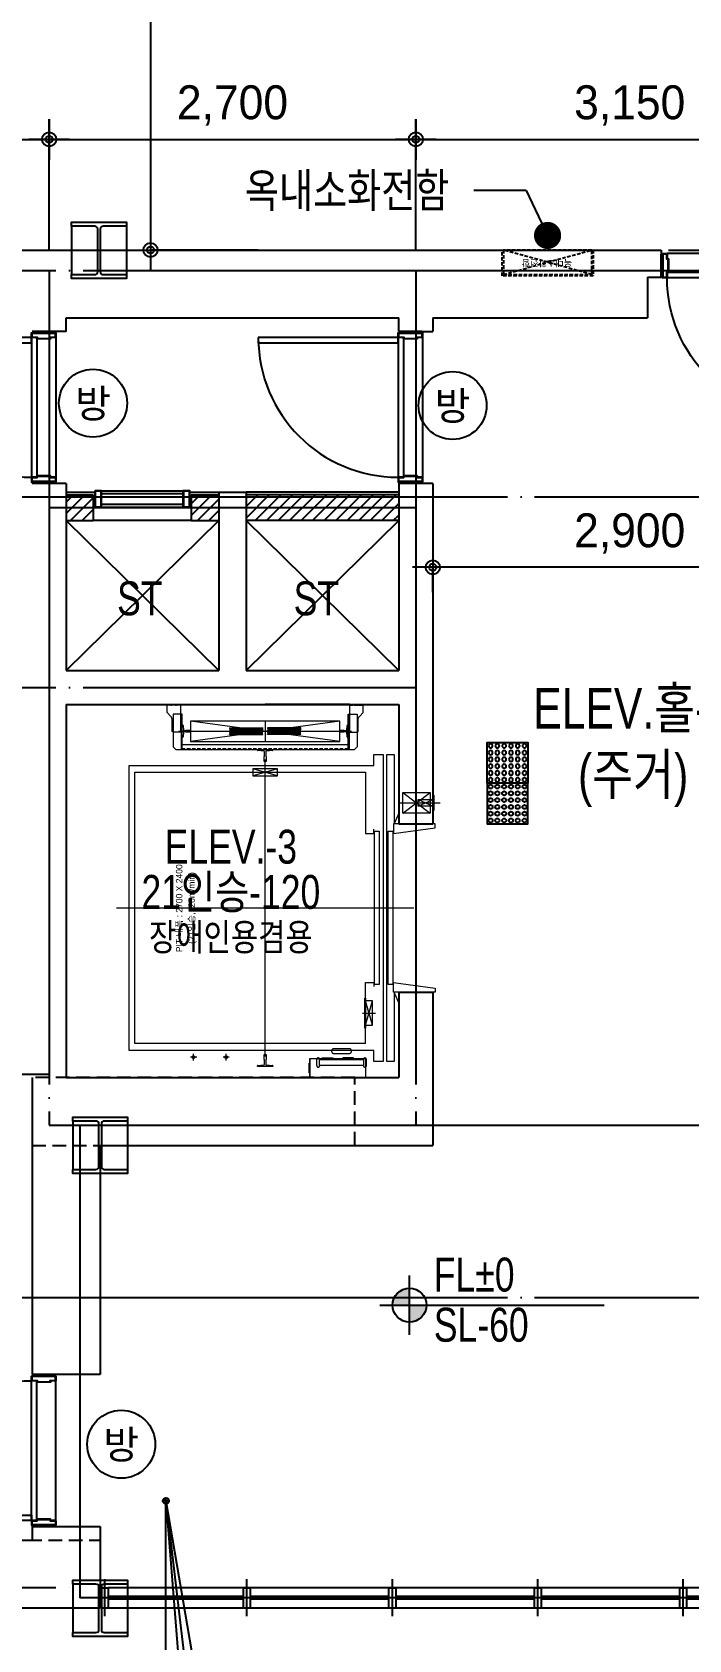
# Model space of a CAD drawing. Header units: millimetres. Extents: x 0 to 1390178, y 0 to 110113.
# Drawn here: x 119337 to 124172, y 29393 to 41243 of the extents above; entities that cross this region are included whole.
import ezdxf
from ezdxf.enums import TextEntityAlignment as Align
from ezdxf.xclip import XClip

# ---------------------------------------------------------------- set-up
doc = ezdxf.new("R2018")
doc.units = ezdxf.units.MM
doc.header["$LTSCALE"] = 100
doc.header["$XCLIPFRAME"] = 0
for name, pattern in [('X - 평면도$0$CEN', [62, 60, -1, 0, -1]), ('X - 평면도$0$CENTER', [65, 60, -2, 1, -2]), ('X - 평면도$0$CENTER2', [1.125, 0.75, -0.125, 0.125, -0.125]), ('X - 평면도$0$HID', [1.5, 1, -0.5]), ('X - 평면도$0$HIDDEN', [0.375, 0.25, -0.125]), ('X - 평면도$0$PHANTOM2', [50, 40, -2, 2, -2, 2, -2])]:
    doc.linetypes.add(name, pattern=pattern)
doc.layers.get('DEFPOINTS').update_dxf_attribs({"color": 145})
for name, color, linetype in [('AA-XXXX-DIMS', 7, 'Continuous'), ('AA-XXXX-TEXT', 3, 'Continuous'), ('DIM', 7, 'Continuous'), ('SYM', 7, 'Continuous'), ('TEXT1', 7, 'Continuous'), ('X - SHEET$0$AA-BORD-TEXT', 3, 'Continuous'), ('X - 평면도$0$A-FIN', 8, 'Continuous'), ('X - 평면도$0$A-HAT', 253, 'Continuous'), ('X - 평면도$0$A-OPEN', 9, 'X - 평면도$0$CEN'), ('X - 평면도$0$A-WIN', 4, 'Continuous'), ('X - 평면도$0$AA-DWXM-WIND', 4, 'Continuous'), ('X - 평면도$0$AA-WAXM-BLOK', 3, 'Continuous'), ('X - 평면도$0$AA-WAXM-CONC', 2, 'Continuous'), ('X - 평면도$0$AA-XXXX-CNTL', 1, 'X - 평면도$0$CEN'), ('X - 평면도$0$AA-XXXX-PATT', 8, 'Continuous'), ('X - 평면도$0$AS-WAXM-CONC', 2, 'Continuous'), ('X - 평면도$0$DIM', 7, 'Continuous'), ('X - 평면도$0$H7', 7, 'X - 평면도$0$HID'), ('X - 평면도$0$SO-HBBOX', 7, 'X - 평면도$0$HIDDEN'), ('X - 평면도$0$X-55$0$AA-DWXM-WIND', 4, 'Continuous'), ('X - 평면도$0$점형블럭', 8, 'Continuous')]:
    doc.layers.add(name, color=color, linetype=linetype)
for name, color, linetype, lineweight in [('X - 평면도$0$A-door', 4, 'Continuous', 25), ('X - 평면도$0$LAD-CEN', 1, 'X - 평면도$0$CENTER2', 9), ('X - 평면도$0$LAD-FINISH', 30, 'X - 평면도$0$PHANTOM2', 15), ('X - 평면도$0$LAD-OUTLINE', 7, 'Continuous', 20), ('X - 평면도$0$LAD-REFERENCE', 7, 'Continuous', 5), ('X - 평면도$0$LAD-THINLINE', 7, 'Continuous', 9)]:
    doc.layers.add(name, color=color, linetype=linetype, lineweight=lineweight)
for name, color, linetype, plot in [('X - 평면도$0$A-GUIDE TEXT', 67, 'Continuous', False), ('X - 평면도$0$AA-XXXX-H', 195, 'Continuous', False), ('X - 평면도$0$DEFPOINT', 163, 'Continuous', False)]:
    doc.layers.add(name, color=color, linetype=linetype, plot=plot)
doc.styles.add('HAUD01', font='Dotum.ttf')
doc.styles.get("Standard").update_dxf_attribs({"font": 'Dotum.ttf'})
doc.styles.add('X - SHEET$0$HAUD01', font='Dotum.ttf')
doc.styles.add('X - 평면도$0$HAUD01', font='Dotum.ttf')
doc.styles.add('X - 평면도$0$맑은 고딕', font='malgun.ttf')
doc.dimstyles.new('HAUD-100', dxfattribs={"dimscale": 100, "dimtxt": 3, "dimasz": 1, "dimexe": 0, "dimexo": 3, "dimgap": 1, "dimtad": 1, "dimdec": 0, "dimdsep": 46, "dimlunit": 6, "dimtxsty": 'HAUD01', "dimblk": 'DIMDOT', "dimcen": 2.5, "dimdle": 1.5, "dimclrd": 7, "dimclre": 7, "dimclrt": 3, "dimadec": 0, "dimazin": 0, "dimtfac": 1, "dimtdec": 0, "dimtix": 1, "dimtmove": 2, "dimatfit": 3, "dimfxl": 1, "dimtvp": 1, "dimtolj": 1, "dimtzin": 0, "dimarcsym": 0})
doc.dimstyles.new('HAUD-80', dxfattribs={"dimscale": 100, "dimtxt": 2.5, "dimasz": 0.5, "dimexe": 0, "dimexo": 1.5, "dimgap": 1, "dimtad": 1, "dimdec": 0, "dimdsep": 46, "dimlunit": 6, "dimtxsty": 'HAUD01', "dimblk": 'Z_DOT', "dimcen": 2.5, "dimdle": 1.5, "dimclrd": 7, "dimclre": 7, "dimclrt": 4, "dimadec": 0, "dimazin": 0, "dimtfac": 1, "dimtdec": 0, "dimtix": 1, "dimtmove": 2, "dimatfit": 3, "dimfxl": 1, "dimtvp": 1, "dimtolj": 1, "dimtzin": 0, "dimarcsym": 0})
doc.dimstyles.new('X - 평면도$0$D-50', dxfattribs={"dimscale": 50, "dimtxt": 2, "dimasz": 0.5, "dimexe": 0, "dimexo": 1, "dimgap": 0.5, "dimtad": 1, "dimdec": 0, "dimzin": 0, "dimdsep": 46, "dimlunit": 6, "dimtxsty": 'X - 평면도$0$맑은 고딕', "dimblk": 'X - 평면도$0$Z_DOT', "dimcen": 0, "dimdle": 1.5, "dimclrd": 145, "dimclre": 145, "dimclrt": 145, "dimadec": 0, "dimazin": 0, "dimtfac": 1, "dimtdec": 0, "dimtix": 1, "dimtmove": 2, "dimatfit": 3, "dimldrblk": 'X - 평면도$0$_NONE', "dimfxl": 1, "dimtolj": 1, "dimtzin": 0, "dimlwd": -1, "dimarcsym": 0})

# ---------------------------------------------------------------- blocks, each defined once
blk = doc.blocks.new('X - SHEET$0$HAUDsheetV')
at = {"layer": 'X - SHEET$0$AA-BORD-TEXT', "color": 3, "style": 'X - SHEET$0$HAUD01'}
for tag, p in [('PJCode', (786, 567.94)), ('작성자', (786.11, 194.82)), ('검토자', (786.11, 181.82)), ('최종검토자', (786.11, 168.82)), ('승인자', (786.11, 155.82)), ('일자', (786.83, 144.02)), ('개정번호', (812, 65.92))]:
    blk.add_attdef(tag, text='', height=3, dxfattribs=at).set_placement(p, align=Align.MIDDLE_CENTER)
at = {"layer": 'X - SHEET$0$AA-BORD-TEXT', "color": 3, "lineweight": 30, "flags": 104}
blk.add_attdef('PJTitle', text='', height=4, dxfattribs=at).set_placement((787.25, 536.62), align=Align.MIDDLE_CENTER)
blk = doc.blocks.new('X - SHEET')
ref = blk.add_blockref('X - SHEET$0$HAUDsheetV', (-100, 0), dxfattribs=dict(xscale=100, yscale=100, zscale=100))
lines = blk.add_mtext('중랑구 상봉동 116-49번지 일원 2030 청년주택 \\P신축공사', dxfattribs={"layer": 'X - SHEET$0$AA-BORD-TEXT', "color": 3, "insert": (78625, 53662), "char_height": 5056.52, "attachment_point": 1})
ref.add_attrib('PJTitle', '', (78625, 53662), dxfattribs={"flags": 104}).embed_mtext(lines)
blk = doc.blocks.new('Z_DOT')
at = {"layer": 'DIM', "color": 0}
for p, q in [((0, -3), (0, 3)), ((-3, 0), (3, 0))]:
    blk.add_line(p, q, dxfattribs=at)
for radius in [1.05, 0.525]:
    blk.add_circle((0, 0), radius, dxfattribs=at)
blk = doc.blocks.new('*D34')
at = {"layer": 'DEFPOINTS', "color": 0, "transparency": 16777216}
for p in [(121151, 45837), (120208, 39637), (121151, 39637)]:
    blk.add_point(p, dxfattribs=at)
at = {"layer": 'DIM', "color": 7, "lineweight": -2, "transparency": 16777216}
for p, q in [((121001, 45837), (120208, 45837)), ((120208, 45787), (120208, 39687)), ((121001, 39637), (120208, 39637))]:
    blk.add_line(p, q, dxfattribs=at)
at = {"layer": 'DIM', "color": 7, "lineweight": -2, "transparency": 16777216, "xscale": 50, "yscale": 50, "zscale": 50}
for p, rotation in [((120208, 45837), 90), ((120208, 39637), 270)]:
    blk.add_blockref('Z_DOT', p, dxfattribs=dict(at, rotation=rotation))
at = {"layer": 'DIM', "color": 4, "transparency": 16777216, "insert": (119958, 42737), "char_height": 250, "attachment_point": 5, "rotation": 90, "style": 'HAUD01'}
blk.add_mtext('\\A1;6,200', dxfattribs=at)
blk = doc.blocks.new('$0$C1E7A367F')
at = {"layer": 'SYM'}
h = blk.add_hatch(color=256, dxfattribs=at)
h.paths.add_polyline_path([(-800, 0), (0, 0), (0, 800, 0.414214)])
h.paths.add_polyline_path([(0, 0), (0, -800, 0.414214), (800, 0)])
for p, q in [((0, -1400), (0, 1400)), ((-1400, 0), (9181, 0))]:
    blk.add_line(p, q, dxfattribs=at)
blk.add_circle((0, 0), 800, dxfattribs=at)
blk = doc.blocks.new('*D28')
at = {"layer": 'DEFPOINTS', "color": 0, "transparency": 16777216}
for p in [(122287, 37299), (122287, 36964), (125187, 36964)]:
    blk.add_point(p, dxfattribs=at)
at = {"layer": 'DIM', "color": 7, "lineweight": -2, "transparency": 16777216}
for p, q in [((122287, 37114), (122287, 37299)), ((125137, 37299), (122337, 37299)), ((125187, 37114), (125187, 37299))]:
    blk.add_line(p, q, dxfattribs=at)
at = {"layer": 'DIM', "color": 7, "lineweight": -2, "transparency": 16777216, "xscale": 50, "yscale": 50, "zscale": 50}
for p, rotation in [((122287, 37299), 179.999999999995), ((125187, 37299), 359.999999999995)]:
    blk.add_blockref('Z_DOT', p, dxfattribs=dict(at, rotation=rotation))
at = {"layer": 'DIM', "color": 4, "transparency": 16777216, "insert": (123737, 37548), "char_height": 250, "attachment_point": 5, "style": 'HAUD01'}
blk.add_mtext('\\A1;2,900', dxfattribs=at)
blk = doc.blocks.new('DIMDOT')
at = {"layer": 'AA-XXXX-DIMS'}
for p, q in [((0, -1.5), (0, 1.5)), ((-1.5, 0), (1.5, 0))]:
    blk.add_line(p, q, dxfattribs=at)
for radius in [0.5, 0.25]:
    blk.add_circle((0, 0), radius, dxfattribs=at)
blk = doc.blocks.new('*D29')
at = {"color": 7, "lineweight": -2, "transparency": 16777216}
for p, q in [((120322, 30417), (120799, 24436)), ((120937, 22700), (120807, 24336))]:
    blk.add_line(p, q, dxfattribs=at)
at = {"layer": 'DEFPOINTS', "color": 0, "transparency": 16777216}
for p in [(120322, 30417), (120799, 24436)]:
    blk.add_point(p, dxfattribs=at)
at = {"color": 7, "lineweight": -2, "transparency": 16777216, "xscale": 100, "yscale": 100, "zscale": 100, "rotation": 94.55624825249808}
blk.add_blockref('DIMDOT', (120799, 24436), dxfattribs=at)
at = {"color": 3, "transparency": 16777216, "insert": (121154, 23490), "char_height": 300, "attachment_point": 5, "rotation": 274.5562, "style": 'HAUD01'}
blk.add_mtext('\\A1;R6,000', dxfattribs=at)
blk = doc.blocks.new('*D30')
at = {"color": 7, "lineweight": -2, "transparency": 16777216}
for p, q in [((120322, 30417), (121869, 17308)), ((122101, 15337), (121880, 17209))]:
    blk.add_line(p, q, dxfattribs=at)
at = {"layer": 'DEFPOINTS', "color": 0, "transparency": 16777216}
for p in [(120322, 30417), (121869, 17308)]:
    blk.add_point(p, dxfattribs=at)
at = {"color": 7, "lineweight": -2, "transparency": 16777216, "xscale": 100, "yscale": 100, "zscale": 100, "rotation": 96.7287916508518}
blk.add_blockref('DIMDOT', (121869, 17308), dxfattribs=at)
at = {"color": 3, "transparency": 16777216, "insert": (122274, 16256), "char_height": 300, "attachment_point": 5, "rotation": 276.7288, "style": 'HAUD01'}
blk.add_mtext('\\A1;R13,200', dxfattribs=at)
blk = doc.blocks.new('dr_갑')
at = {"layer": 'TEXT1'}
blk.add_circle((0, 0), 400, dxfattribs=at)
at = {"layer": 'TEXT1', "style": 'HAUD01'}
blk.add_text('방', height=335, dxfattribs=at).set_placement((0, 0), align=Align.MIDDLE)
blk = doc.blocks.new('X - 평면도$0$A$C3F661512')
at = {"layer": 'X - 평면도$0$DEFPOINT'}
for p, q in [((44, 22), (0, 22)), ((22, 0), (22, 44))]:
    blk.add_line(p, q, dxfattribs=at)
blk.add_circle((22, 22), 22, dxfattribs=at)
blk = doc.blocks.new('X - 평면도$0$Z_DOT')
at = {"layer": 'X - 평면도$0$DIM', "color": 0}
for p, q in [((-1, 0), (1, 0)), ((0, -1), (0, 1))]:
    blk.add_line(p, q, dxfattribs=at)
for radius in [0.5, 0.25]:
    blk.add_circle((0, 0), radius, dxfattribs=at)
blk = doc.blocks.new('*D1027')
at = {"layer": 'DEFPOINTS', "color": 0, "transparency": 16777216}
for p in [(181572, 45173), (181572, 45173), (181810, 40909), (182577, 39258), (181570, 39173)]:
    blk.add_point(p, dxfattribs=at)
at = {"layer": 'X - 평면도$0$DIM', "color": 145, "transparency": 16777216}
blk.add_arc((181572, 45173), 4271, 270.3124, 279.3111, dxfattribs=at)
at = {"layer": 'X - 평면도$0$DIM', "color": 145, "transparency": 16777216, "xscale": 25, "yscale": 25, "zscale": 25}
for p, rotation in [((181570, 40902), 180.144701855561), ((182288, 40963), 9.478808417645208)]:
    blk.add_blockref('X - 평면도$0$Z_DOT', p, dxfattribs=dict(at, rotation=rotation))
at = {"layer": 'X - 평면도$0$DIM', "color": 145, "transparency": 16777216, "insert": (181924, 40994), "char_height": 100, "attachment_point": 5, "rotation": 4.8118, "style": 'X - 평면도$0$맑은 고딕'}
blk.add_mtext('\\A1;10°', dxfattribs=at)
blk = doc.blocks.new('X - 평면도$0$_NONE')
at = {"color": 0, "linetype": 'ByBlock'}
blk.add_circle((0, 0), 0.25, dxfattribs=at)
blk = doc.blocks.new('X - 평면도$0$A$Cb11c32c7')
at = {"layer": 'X - 평면도$0$AA-XXXX-H'}
blk.add_lwpolyline([(-9, 154, 0.414214), (-31, 176), (-202, 176), (-202, 205), (202, 205), (202, 176), (31, 176, 0.414214), (9, 154), (9, -159, 0.414214), (31, -181), (202, -181), (202, -209), (-202, -209), (-202, -181), (-31, -181, 0.414214), (-9, -159)], format="xyb", close=True, dxfattribs=at)
at = {"layer": 'X - 평면도$0$DEFPOINT', "color": 195}
for p, q in [((-202, 176), (-202, -181)), ((202, 176), (202, -181))]:
    blk.add_line(p, q, dxfattribs=at)
blk = doc.blocks.new('X - 평면도$0$A$C3919c76b')
for p in [(-70922, 54393), (-70913, 47796), (-70913, 44383)]:
    blk.add_blockref('X - 평면도$0$A$Cb11c32c7', p)
blk = doc.blocks.new('X - 평면도$0$A$C69CA1AF6')
blk.add_blockref('X - 평면도$0$A$C3919c76b', (43361, -33202))
blk = doc.blocks.new('X - 평면도$0$A$Cf7dc03d4')
at = {"layer": 'X - 평면도$0$AA-DWXM-WIND', "color": 8}
for p, q in [((-65548, -44567), (-70853, -44567)), ((-65548, -44717), (-70853, -44717))]:
    blk.add_line(p, q, dxfattribs=at)
at = {"layer": 'X - 평면도$0$AA-DWXM-WIND'}
for p, q in [((-69857, -44632), (-70853, -44632)), ((-69857, -44652), (-70853, -44652)), ((-68786, -44632), (-69807, -44632)), ((-68786, -44652), (-69807, -44652)), ((-67715, -44632), (-68736, -44632)), ((-67715, -44652), (-68736, -44652)), ((-66644, -44632), (-67665, -44632)), ((-66644, -44652), (-67665, -44652)), ((-65548, -44632), (-66594, -44632)), ((-65548, -44652), (-66594, -44652))]:
    blk.add_line(p, q, dxfattribs=at)
for points in [[(-70903, -44567), (-70853, -44567), (-70853, -44717), (-70903, -44717)], [(-69857, -44567), (-69807, -44567), (-69807, -44717), (-69857, -44717)], [(-68786, -44567), (-68736, -44567), (-68736, -44717), (-68786, -44717)], [(-67715, -44567), (-67665, -44567), (-67665, -44717), (-67715, -44717)], [(-66644, -44567), (-66594, -44567), (-66594, -44717), (-66644, -44717)]]:
    blk.add_lwpolyline(points, close=True, dxfattribs=at)
at = {"layer": 'X - 평면도$0$AA-XXXX-CNTL'}
for p in [(-71063, -44567), (-65448, -44642)]:
    blk.add_line(p, (-71063, -44642), dxfattribs=at)
at = {"layer": 'X - 평면도$0$DEFPOINT'}
for p, q in [((-70878, -44776), (-70878, -44504)), ((-69832, -44776), (-69832, -44504)), ((-68761, -44776), (-68761, -44504)), ((-67690, -44776), (-67690, -44504)), ((-66619, -44776), (-66619, -44504))]:
    blk.add_line(p, q, dxfattribs=at)
blk = doc.blocks.new('X - 평면도$0$A$C4D1409A3')
at = {"layer": 'X - 평면도$0$점형블럭', "color": 9}
blk.add_lwpolyline([(0, 0), (300, 0), (300, 300), (0, 300)], close=True, dxfattribs=at)
at = {"layer": 'X - 평면도$0$점형블럭', "color": 252}
for centre in [(25, 275), (25, 225), (75, 275), (75, 225), (125, 275), (125, 225), (175, 275), (175, 225), (225, 275), (225, 225), (275, 275), (275, 225), (25, 175), (25, 125), (75, 175), (75, 125), (125, 175), (125, 125), (175, 175), (175, 125), (225, 175), (225, 125), (275, 175), (275, 125), (25, 75), (25, 25), (75, 75), (75, 25), (125, 75), (125, 25), (175, 75), (175, 25), (225, 75), (225, 25), (275, 75), (275, 25)]:
    blk.add_circle(centre, 15, dxfattribs=at)
blk = doc.blocks.new('*U930')
at = {"layer": 'X - 평면도$0$A-WIN', "color": 9}
for p, q in [((300, 120), (-300, 120)), ((300, 99), (-300, 99)), ((300, 21), (-300, 21)), ((300, 0), (-300, 0))]:
    blk.add_line(p, q, dxfattribs=at)
at = {"layer": 'X - 평면도$0$A-WIN'}
for points in [[(-300, 0), (-300, 120), (-350, 120), (-350, 0)], [(350, 0), (350, 120), (300, 120), (300, 0)], [(-303, 3), (-303, 117), (-347, 117), (-347, 3)], [(347, 3), (347, 117), (303, 117), (303, 3)]]:
    blk.add_lwpolyline(points, close=True, dxfattribs=at)
blk = doc.blocks.new('*U955')
at = {"layer": 'X - 평면도$0$DEFPOINT'}
for p in [(-622, -1500), (622, -1500)]:
    blk.add_line(p, (0, -1500), dxfattribs=at)
at = {"layer": 'X - 평면도$0$LAD-CEN', "color": 8, "ltscale": 200}
for p, q in [((0, 1094), (0, -1094)), ((1095, 0), (-1095, 0))]:
    blk.add_line(p, q, dxfattribs=at)
at = {"layer": 'X - 평면도$0$LAD-CEN', "color": 8, "ltscale": 20}
for p, q in [((264, 1100), (310, 1100)), ((287, 1125), (287, 1076)), ((504, 1100), (550, 1100)), ((527, 1125), (527, 1076)), ((-717, 775), (-813, 775))]:
    blk.add_line(p, q, dxfattribs=at)
at = {"layer": 'X - 평면도$0$LAD-CEN', "color": 8, "ltscale": 50}
blk.add_line((-994, -775), (-1288, -775), dxfattribs=at)
at = {"layer": 'X - 평면도$0$LAD-CEN', "color": 8, "linetype": 'X - 평면도$0$CENTER'}
for p, q in [((636, -1303), (-636, -1303)), ((0, -1378), (0, -1228))]:
    blk.add_line(p, q, dxfattribs=at)
at = {"layer": 'X - 평면도$0$LAD-CEN', "color": 8, "ltscale": 10}
for p, q in [((-692, -1505), (-692, -1489)), ((-657, -1505), (-657, -1489)), ((657, -1505), (657, -1489)), ((692, -1505), (692, -1489))]:
    blk.add_line(p, q, dxfattribs=at)
at = {"layer": 'X - 평면도$0$LAD-FINISH', "color": 8, "ltscale": 10}
for p, q in [((-1235, 700), (-1235, 620)), ((-1235, -700), (-1235, -620))]:
    blk.add_line(p, q, dxfattribs=at)
at = {"layer": 'X - 평면도$0$LAD-OUTLINE', "color": 8}
for p, q in [((-740, 1250), (-330, 1250)), ((-740, 1110), (-740, 1250)), ((-330, 1110), (-330, 1250)), ((-330, 1250), (-330, 1110)), ((-330, 1110), (-740, 1110)), ((-985, 700), (-950, 620)), ((-985, -700), (-950, -620))]:
    blk.add_line(p, q, dxfattribs=at)
at = {"layer": 'X - 평면도$0$LAD-OUTLINE', "color": 8, "linetype": 'X - 평면도$0$PHANTOM2', "ltscale": 5}
for p, q in [((-746, 1162), (-746, 1117)), ((-726, 1162), (-400, 1162)), ((-726, 1162), (-726, 1117)), ((-726, 1162), (-724, 1162)), ((-400, 1117), (-726, 1117)), ((-726, 1117), (-724, 1117)), ((-726, 1117), (-724, 1117)), ((-400, 1162), (-402, 1162)), ((-400, 1117), (-402, 1117)), ((-400, 1117), (-402, 1117)), ((-400, 1162), (-400, 1117)), ((-380, 1162), (-380, 1117))]:
    blk.add_line(p, q, dxfattribs=at)
at = {"layer": 'X - 평면도$0$LAD-OUTLINE', "color": 8, "linetype": 'Continuous'}
for p, q in [((-9, 1157), (-54, 1160)), ((-5, 1120), (-5, 1152)), ((5, 1152), (5, 1120)), ((54, 1160), (9, 1157)), ((-54, -1160), (-9, -1157)), ((-5, -1152), (-5, -1120)), ((5, -1120), (5, -1152)), ((9, -1157), (54, -1160))]:
    blk.add_line(p, q, dxfattribs=at)
at = {"layer": 'X - 평면도$0$LAD-OUTLINE', "color": 8}
for points in [[(-330, 1215), (-325, 1215), (-325, 1145), (-330, 1145)], [(-950, 620), (-950, 1132), (-895, 1132), (-895, -1132), (-950, -1132), (-950, -620)], [(-870, 1132), (-800, 1132), (-800, 1050), (1000, 1050), (1000, -1050), (-800, -1050), (-800, -1132), (-870, -1132), (-870, 1132)], [(-651, 1110), (-651, 1105), (-571, 1105), (-571, 1110)], [(-651, 1105), (-571, 1105)], [(-419, 1110), (-419, 1105), (-499, 1105), (-499, 1110)], [(-740, 1000), (-740, 550), (-800, 550), (-800, 580)], [(-740, 1000), (960, 1000), (960, -1000), (-740, -1000)], [(-985, 620), (-946, 620), (-946, 550), (-1252, 590), (-1252, 620), (-1215, 620)], [(-905, 565), (-905, -565), (-940, -565), (-940, 565), (-905, 565)], [(-805, 565), (-805, -565), (-840, -565), (-840, 565), (-805, 565)], [(-985, -620), (-946, -620), (-946, -550), (-1252, -590), (-1252, -620), (-1215, -620)], [(-740, -1000), (-740, -550), (-800, -550), (-800, -580)]]:
    blk.add_lwpolyline(points, dxfattribs=at)
at = {"layer": 'X - 평면도$0$LAD-OUTLINE', "color": 8, "linetype": 'Continuous'}
for points in [[(-57, 1163), (-57, 1168), (57, 1168), (57, 1163)], [(8, 1117), (8, 1117), (8, 1080), (7, 1079), (-7, 1079), (-8, 1080), (-8, 1117), (-8, 1117)], [(57, -1163), (57, -1168), (-57, -1168), (-57, -1163)], [(-8, -1117), (-8, -1117), (-8, -1080), (-7, -1079), (7, -1079), (8, -1080), (8, -1117), (8, -1117)]]:
    blk.add_lwpolyline(points, dxfattribs=at)
at = {"layer": 'X - 평면도$0$LAD-OUTLINE', "color": 8, "linetype": 'X - 평면도$0$PHANTOM2', "ltscale": 5}
for centre, start, end in [((-735, 1162), 0, 180), ((-735, 1117), 180, 0), ((-391, 1162), 0, 180), ((-391, 1117), 180, 0)]:
    blk.add_arc(centre, 11.3, start, end, dxfattribs=at)
at = {"layer": 'X - 평면도$0$LAD-OUTLINE', "color": 8, "linetype": 'Continuous'}
for centre, radius, start, end in [((-54, 1163), 3, 180, 266.7139), ((-10, 1152), 5, 0, 86.7139), ((-8, 1120), 3.25, 270, 0), ((10, 1152), 5, 93.2861, 180), ((8, 1120), 3.25, 180, 270), ((54, 1163), 3, 273.2861, 0), ((-54, -1163), 3, 93.2861, 180), ((-10, -1152), 5, 273.2861, 0), ((-8, -1120), 3.25, 0, 90), ((8, -1120), 3.25, 90, 180), ((10, -1152), 5, 180, 266.7139), ((54, -1163), 3, 0, 86.7139)]:
    blk.add_arc(centre, radius, start, end, dxfattribs=at)
at = {"layer": 'X - 평면도$0$LAD-REFERENCE', "color": 8}
for p, q in [((657, -1168), (-657, -1168)), ((-618, -1429), (-618, -1168)), ((618, -1429), (618, -1168)), ((612, -1205), (-612, -1205))]:
    blk.add_line(p, q, dxfattribs=at)
for points in [[(-612, -1168), (-612, -1429), (-677, -1429), (-677, -1188), (-657, -1168)], [(612, -1168), (612, -1429), (677, -1429), (677, -1188), (657, -1168)]]:
    blk.add_lwpolyline(points, dxfattribs=at)
for points in [[(-677, -1295), (-677, -1295), (-685, -1300), (-685, -1392, -0.188811), (-690, -1406), (-697, -1413), (-722, -1440), (-722, -1500), (-622, -1500), (-622, -1425), (-622, -1295)], [(677, -1295), (677, -1295), (685, -1300), (685, -1392, 0.188811), (690, -1406), (697, -1413), (722, -1440), (722, -1500), (622, -1500), (622, -1425), (622, -1295)]]:
    blk.add_lwpolyline(points, format="xyb", close=True, dxfattribs=at)
at = {"layer": 'X - 평면도$0$LAD-THINLINE', "color": 8}
for p, q in [((-790, 865), (-740, 685)), ((-740, 865), (-790, 685)), ((-1128, -800), (-1235, -750)), ((-1128, -750), (-1235, -800)), ((-90, -1025), (90, -975)), ((-90, -975), (90, -1025)), ((-550, -1378), (550, -1228)), ((-550, -1228), (550, -1378)), ((-263, -1278), (-18, -1278)), ((-263, -1278), (-263, -1282)), ((-263, -1278), (-263, -1282)), ((-263, -1278), (-263, -1282)), ((-263, -1278), (-263, -1282)), ((-263, -1282), (-18, -1282)), ((-263, -1282), (-260, -1282)), ((-263, -1282), (-260, -1282)), ((-261, -1288), (-261, -1291)), ((-261, -1288), (-261, -1291)), ((-261, -1288), (-21, -1288)), ((-261, -1288), (-261, -1294)), ((-261, -1288), (-261, -1294)), ((-261, -1294), (-21, -1294)), ((-261, -1300), (-21, -1300)), ((-261, -1306), (-261, -1300)), ((-261, -1306), (-261, -1300)), ((-261, -1306), (-261, -1303)), ((-261, -1306), (-261, -1303)), ((-18, -1282), (-21, -1282)), ((-21, -1288), (-21, -1294)), ((-21, -1288), (-21, -1294)), ((-21, -1306), (-21, -1300)), ((-18, -1278), (-18, -1282)), ((-18, -1278), (-18, -1282)), ((263, -1278), (18, -1278)), ((18, -1278), (18, -1282)), ((18, -1278), (18, -1282)), ((263, -1282), (18, -1282)), ((18, -1282), (21, -1282)), ((20, -1288), (20, -1294)), ((20, -1288), (20, -1294)), ((260, -1288), (20, -1288)), ((260, -1294), (20, -1294)), ((260, -1300), (20, -1300)), ((20, -1306), (20, -1300)), ((263, -1282), (259, -1282)), ((263, -1282), (259, -1282)), ((260, -1288), (260, -1291)), ((260, -1288), (260, -1291)), ((260, -1288), (260, -1294)), ((260, -1288), (260, -1294)), ((260, -1306), (260, -1300)), ((260, -1306), (260, -1300)), ((260, -1306), (260, -1303)), ((260, -1306), (260, -1303)), ((263, -1278), (263, -1282)), ((263, -1278), (263, -1282)), ((263, -1278), (263, -1282)), ((263, -1278), (263, -1282)), ((-263, -1325), (-260, -1324)), ((-263, -1325), (-260, -1324)), ((-263, -1328), (-263, -1325)), ((-263, -1328), (-263, -1325)), ((-263, -1325), (-18, -1325)), ((-263, -1328), (-263, -1325)), ((-263, -1328), (-263, -1325)), ((-263, -1328), (-18, -1328)), ((-261, -1306), (-21, -1306)), ((-261, -1318), (-261, -1312)), ((-261, -1312), (-21, -1312)), ((-261, -1312), (-21, -1312)), ((-261, -1318), (-261, -1315)), ((-261, -1318), (-21, -1318)), ((-21, -1318), (-21, -1312)), ((-18, -1325), (-21, -1324)), ((-18, -1328), (-18, -1325)), ((-18, -1328), (-18, -1325)), ((18, -1325), (21, -1324)), ((263, -1325), (18, -1325)), ((18, -1328), (18, -1325)), ((18, -1328), (18, -1325)), ((263, -1328), (18, -1328)), ((260, -1306), (20, -1306)), ((20, -1318), (20, -1312)), ((260, -1312), (20, -1312)), ((260, -1312), (20, -1312)), ((260, -1318), (20, -1318)), ((263, -1325), (259, -1324)), ((263, -1325), (259, -1324)), ((260, -1318), (260, -1312)), ((260, -1318), (260, -1315)), ((263, -1328), (263, -1325)), ((263, -1328), (263, -1325)), ((263, -1328), (263, -1325)), ((263, -1328), (263, -1325))]:
    blk.add_line(p, q, dxfattribs=at)
at = {"layer": 'X - 평면도$0$LAD-THINLINE', "color": 8, "ltscale": 5}
for p, q in [((-1015, -850), (-1215, -700)), ((-1015, -700), (-1215, -850))]:
    blk.add_line(p, q, dxfattribs=at)
at = {"layer": 'X - 평면도$0$LAD-THINLINE', "color": 8, "linetype": 'X - 평면도$0$HIDDEN'}
for p, q in [((-612, -1174), (612, -1174)), ((-622, -1494), (-722, -1494)), ((622, -1494), (722, -1494))]:
    blk.add_line(p, q, dxfattribs=at)
at = {"layer": 'X - 평면도$0$LAD-THINLINE', "color": 8, "linetype": 'Continuous'}
for p, q in [((-604, -1262), (-601, -1295)), ((-597, -1298), (-585, -1298)), ((585, -1298), (597, -1298)), ((601, -1295), (604, -1262)), ((-601, -1311), (-604, -1344)), ((-585, -1308), (-597, -1308)), ((597, -1308), (585, -1308)), ((604, -1344), (601, -1311))]:
    blk.add_line(p, q, dxfattribs=at)
at = {"layer": 'X - 평면도$0$LAD-THINLINE', "color": 8, "linetype": 'X - 평면도$0$PHANTOM2'}
blk.add_lwpolyline([(-506, 1072), (-620, 1072, 1), (-620, 1038), (-506, 1038, 1)], format="xyb", close=True, dxfattribs=at)
at = {"layer": 'X - 평면도$0$LAD-THINLINE', "color": 8}
for points in [[(-790, 865), (-790, 685), (-740, 685), (-740, 865)], [(-733, 885), (-733, 665), (-740, 665), (-740, 885)], [(-1242, -832), (-1242, -718), (-1235, -718), (-1235, -832)], [(-1235, -800), (-1235, -750), (-1128, -750), (-1128, -800)], [(-90, -1025), (90, -1025), (90, -975), (-90, -975)], [(-550, -1228), (-550, -1378), (550, -1378), (550, -1228)]]:
    blk.add_lwpolyline(points, close=True, dxfattribs=at)
at = {"layer": 'X - 평면도$0$LAD-THINLINE', "color": 8, "ltscale": 5}
blk.add_lwpolyline([(-1215, -850), (-1215, -700), (-1015, -700), (-1015, -850)], close=True, dxfattribs=at)
at = {"layer": 'X - 평면도$0$LAD-THINLINE', "color": 8, "linetype": 'Continuous'}
for points in [[(-608, -1348), (-612, -1348), (-612, -1259), (-608, -1259)], [(-582, -1295), (-582, -1295), (-551, -1295), (-550, -1296), (-550, -1310), (-551, -1311), (-582, -1311), (-582, -1311)], [(582, -1311), (582, -1311), (551, -1311), (550, -1310), (550, -1296), (551, -1295), (582, -1295), (582, -1295)], [(608, -1259), (612, -1259), (612, -1348), (608, -1348)]]:
    blk.add_lwpolyline(points, dxfattribs=at)
at = {"layer": 'X - 평면도$0$LAD-THINLINE', "color": 8, "ltscale": 5}
for centre in [(287, 1100), (527, 1100)]:
    blk.add_circle(centre, 10, dxfattribs=at)
at = {"layer": 'X - 평면도$0$LAD-THINLINE', "color": 8, "linetype": 'Continuous'}
for centre, radius, start, end in [((-608, -1263), 4, 4.316, 90), ((-597, -1294), 4, 184.316, 270), ((-585, -1295), 3.2, 270, 0), ((585, -1295), 3.2, 180, 270), ((597, -1294), 4, 270, 355.684), ((608, -1263), 4, 90, 175.684), ((-608, -1344), 4, 270, 355.684), ((-597, -1312), 4, 90, 175.684), ((-585, -1311), 3.2, 0, 90), ((585, -1311), 3.2, 90, 180), ((597, -1312), 4, 4.316, 90), ((608, -1344), 4, 184.316, 270)]:
    blk.add_arc(centre, radius, start, end, dxfattribs=at)
at = {"layer": 'X - 평면도$0$LAD-THINLINE', "color": 8}
for centre, start, end in [((-261, -1285), 270, 79.7633), ((-261, -1285), 270, 79.7633), ((-261, -1297), 270, 90), ((-261, -1297), 270, 90), ((-21, -1285), 100.2367, 270), ((-21, -1297), 90, 270), ((20, -1285), 270, 79.7633), ((20, -1297), 270, 90), ((260, -1285), 100.2367, 270), ((260, -1285), 100.2367, 270), ((260, -1297), 90, 270), ((260, -1297), 90, 270), ((-261, -1309), 270, 90), ((-261, -1309), 270, 90), ((-261, -1321), 280.2367, 90), ((-261, -1321), 280.2367, 90), ((-21, -1309), 90, 270), ((-21, -1321), 90, 259.7633), ((20, -1309), 270, 90), ((20, -1321), 280.2367, 90), ((260, -1309), 90, 270), ((260, -1309), 90, 270), ((260, -1321), 90, 259.7633), ((260, -1321), 90, 259.7633)]:
    blk.add_arc(centre, 3, start, end, dxfattribs=at)
at = {"layer": 'X - 평면도$0$DEFPOINT', "style": 'X - 평면도$0$HAUD01'}
for s, p in [('(21인승,120m/min)', (542, 0)), ('PIT 내폭 : 2700 X 2400', (633, 2))]:
    blk.add_text(s, height=48, rotation=270, dxfattribs=at).set_placement(p, align=Align.MIDDLE_CENTER)
blk = doc.blocks.new('X - 평면도$0$A$Cd520b64d')
at = {"layer": 'X - 평면도$0$AA-XXXX-PATT'}
h = blk.add_hatch(dxfattribs=at)
h.set_pattern_fill('_USER', color=256, scale=60, angle=45, style=0, pattern_type=0)
h.set_pattern_definition([(45, (-334639.225, -33167.215), (-42.426407, 42.426407), [])])
h.paths.add_polyline_path([(-26677, 19386), (-26882, 19386), (-26882, 19196), (-26677, 19196)])
h.paths.add_polyline_path([(-25352, 19386), (-26477, 19386), (-26477, 19196), (-25352, 19196)])
h.paths.add_polyline_path([(-27602, 19386), (-27802, 19386), (-27802, 19196), (-27602, 19196)])
at = {"layer": 'X - 평면도$0$A-FIN'}
for p, q in [((-27802, 19406), (-27592, 19406)), ((-26892, 19406), (-26677, 19406)), ((-25352, 19406), (-26477, 19406))]:
    blk.add_line(p, q, dxfattribs=at)
at = {"layer": 'X - 평면도$0$A-OPEN'}
for p, q in [((-27802, 18091), (-26677, 19196)), ((-27802, 19196), (-26677, 18091)), ((-26477, 18091), (-25352, 19196)), ((-25352, 18091), (-26477, 19196))]:
    blk.add_line(p, q, dxfattribs=at)
at = {"layer": 'X - 평면도$0$AA-WAXM-BLOK'}
for p, q in [((-27802, 19386), (-27602, 19386)), ((-27602, 19386), (-27602, 19196)), ((-26882, 19386), (-26882, 19196)), ((-26882, 19386), (-26677, 19386)), ((-25352, 19386), (-26477, 19386)), ((-27802, 19196), (-27602, 19196)), ((-26882, 19196), (-26677, 19196)), ((-25352, 19196), (-26477, 19196))]:
    blk.add_line(p, q, dxfattribs=at)
at = {"layer": 'X - 평면도$0$AA-WAXM-CONC'}
for p, q in [((-34027, 21191), (-23422, 21191)), ((-23422, 21191), (-23422, 20991)), ((-23522, 20991), (-23422, 20991)), ((-23522, 20991), (-23522, 20691)), ((-27802, 20691), (-25352, 20691)), ((-27802, 20591), (-27802, 20691)), ((-25352, 20591), (-25352, 20691)), ((-25102, 20691), (-23522, 20691)), ((-25102, 20691), (-25102, 20591)), ((-27802, 20591), (-28052, 20591)), ((-25352, 20591), (-25102, 20591)), ((-27802, 19471), (-28052, 19471)), ((-27802, 19471), (-27802, 18091)), ((-25352, 19471), (-25352, 18091)), ((-25102, 19471), (-25352, 19471)), ((-25102, 19471), (-25102, 16961)), ((-26677, 19406), (-26677, 18091)), ((-26677, 19406), (-26477, 19406)), ((-26477, 19406), (-26477, 18091)), ((-27802, 18091), (-26677, 18091)), ((-26477, 18091), (-25352, 18091)), ((-27802, 17841), (-27802, 15091)), ((-27802, 17841), (-25352, 17841)), ((-25352, 17841), (-25352, 16961)), ((-25352, 16961), (-25102, 16961)), ((-25352, 15721), (-25102, 15721)), ((-25352, 15721), (-25352, 15091)), ((-25102, 15721), (-25102, 14591)), ((-27802, 15091), (-25352, 15091)), ((-28052, 14991), (-28052, 12901)), ((-27552, 14591), (-27552, 12901)), ((-27552, 14591), (-25102, 14591)), ((-27552, 12901), (-28052, 12901)), ((-28052, 11781), (-28052, 11681)), ((-28052, 11781), (-27552, 11781)), ((-27552, 11781), (-27552, 11181)), ((-33527, 11681), (-28052, 11681)), ((-34027, 11181), (-27552, 11181))]:
    blk.add_line(p, q, dxfattribs=at)
at = {"layer": 'X - 평면도$0$AA-XXXX-CNTL'}
for p, q in [((-33877, 21041), (-19177, 21041)), ((-27927, 21041), (-27927, 14741)), ((-25227, 21041), (-25227, 14741)), ((-25227, 19291), (-27927, 19291)), ((-33877, 17966), (-25227, 17966)), ((-33877, 15116), (-27927, 15116)), ((-27927, 14741), (-19127, 14741)), ((-27702, 14741), (-27702, 11331)), ((-33877, 11331), (-27702, 11331))]:
    blk.add_line(p, q, dxfattribs=at)
at = {"layer": 'X - 평면도$0$X-55$0$AA-DWXM-WIND'}
blk.add_line((-26882, 19196), (-27602, 19196), dxfattribs=at)
at = {"layer": 'X - 평면도$0$A-HAT', "rotation": 180}
blk.add_blockref('*U955', (-26337, 16341), dxfattribs=at)
at = {"layer": 'X - 평면도$0$A-WIN', "rotation": 180}
blk.add_blockref('*U930', (-27242, 19416), dxfattribs=at)
at = {"layer": 'X - 평면도$0$점형블럭', "xscale": -1, "rotation": 270}
blk.add_blockref('X - 평면도$0$A$C4D1409A3', (-24702, 17261), dxfattribs=at)
at = {"layer": 'X - 평면도$0$점형블럭', "rotation": 270}
blk.add_blockref('X - 평면도$0$A$C4D1409A3', (-24702, 17261), dxfattribs=at)
blk = doc.blocks.new('X - 평면도$0$B4~1F_COL')
at = {"layer": 'X - 평면도$0$DEFPOINT', "linetype": 'X - 평면도$0$HID'}
for points in [[(-69038, -41307), (-69038, -40807), (-71413, -40807), (-71413, -41307), (-69038, -41307)], [(-72343, -44717), (-72343, -44217), (-70913, -44217), (-70913, -44717), (-72343, -44717)]]:
    blk.add_lwpolyline(points, dxfattribs=at)
blk = doc.blocks.new('X - 평면도$0$D1100')
at = {"layer": 'X - 평면도$0$A-door', "color": 9}
for p, q in [((0, -5), (0, -1035)), ((40, -15), (40, -1025)), ((180, -5), (180, -1035))]:
    blk.add_line(p, q, dxfattribs=at)
at = {"layer": 'X - 평면도$0$A-door'}
for points in [[(30, 28), (2, 28), (2, -3), (42, -3), (42, -13), (138, -13), (138, -3), (178, -3), (178, 28), (150, 28), (150, 30), (180, 30), (180, -5), (140, -5), (140, -15), (40, -15), (40, -5), (0, -5), (0, 30), (30, 30)], [(-1030, -5), (-1030, -45), (0, -45), (0, -5)], [(30, -1068), (2, -1068), (2, -1037), (42, -1037), (42, -1027), (138, -1027), (138, -1037), (178, -1037), (178, -1068), (150, -1068), (150, -1070), (180, -1070), (180, -1035), (140, -1035), (140, -1025), (40, -1025), (40, -1035), (0, -1035), (0, -1070), (30, -1070)]]:
    blk.add_lwpolyline(points, close=True, dxfattribs=at)
at = {"layer": 'X - 평면도$0$A-door', "color": 8}
for points in [[(2, -3), (2, 28), (178, 28), (178, -3), (177, -3), (177, 27), (3, 27), (3, -3)], [(2, -1037), (2, -1068), (178, -1068), (178, -1037), (177, -1037), (177, -1067), (3, -1067), (3, -1037)]]:
    blk.add_lwpolyline(points, close=True, dxfattribs=at)
at = {"layer": 'X - 평면도$0$A-door', "color": 1}
blk.add_arc((0, -5), 1030, 180, 270, dxfattribs=at)
at = {"layer": 'X - 평면도$0$A-GUIDE TEXT'}
for p, q in [((175, 40), (5, 40)), ((175, -1080), (5, -1080))]:
    blk.add_line(p, q, dxfattribs=at)
blk = doc.blocks.new('X - 평면도$0$A$C9e23f086')
at = {"layer": 'X - 평면도$0$SO-HBBOX', "linetype": 'X - 평면도$0$HIDDEN'}
for p, q in [((-325, 90), (325, -90)), ((325, 90), (-325, -90))]:
    blk.add_line(p, q, dxfattribs=at)
blk.add_lwpolyline([(325, 90), (-325, 90), (-325, -90), (325, -90)], close=True, dxfattribs=at)
at = {"layer": 'X - 평면도$0$DEFPOINT', "style": 'X - 평면도$0$HAUD01'}
blk.add_text('옥내소화전함', height=48, dxfattribs=at).set_placement((5, 5), align=Align.MIDDLE_CENTER)
blk = doc.blocks.new('*D596')
at = {"layer": 'DEFPOINTS', "color": 0, "transparency": 16777216}
for p in [(119462, 40453), (113512, 39487), (119462, 39487)]:
    blk.add_point(p, dxfattribs=at)
at = {"layer": 'DIM', "color": 7, "lineweight": -2, "transparency": 16777216}
for p, q in [((113512, 39637), (113512, 40453)), ((113562, 40453), (119412, 40453)), ((119462, 39637), (119462, 40453))]:
    blk.add_line(p, q, dxfattribs=at)
at = {"layer": 'DIM', "color": 7, "lineweight": -2, "transparency": 16777216, "xscale": 50, "yscale": 50, "zscale": 50, "rotation": 180}
blk.add_blockref('Z_DOT', (113512, 40453), dxfattribs=at)
at = {"layer": 'DIM', "color": 7, "lineweight": -2, "transparency": 16777216, "xscale": 50, "yscale": 50, "zscale": 50}
blk.add_blockref('Z_DOT', (119462, 40453), dxfattribs=at)
at = {"layer": 'DIM', "color": 4, "transparency": 16777216, "insert": (116487, 40703), "char_height": 250, "attachment_point": 5, "style": 'HAUD01'}
blk.add_mtext('\\A1;5,950', dxfattribs=at)
blk = doc.blocks.new('*D597')
at = {"layer": 'DEFPOINTS', "color": 0, "transparency": 16777216}
for p in [(122162, 40453), (119462, 39487), (122162, 39487)]:
    blk.add_point(p, dxfattribs=at)
at = {"layer": 'DIM', "color": 7, "lineweight": -2, "transparency": 16777216}
for p, q in [((119462, 39637), (119462, 40453)), ((119512, 40453), (122112, 40453)), ((122162, 39637), (122162, 40453))]:
    blk.add_line(p, q, dxfattribs=at)
at = {"layer": 'DIM', "color": 7, "lineweight": -2, "transparency": 16777216, "xscale": 50, "yscale": 50, "zscale": 50, "rotation": 180}
blk.add_blockref('Z_DOT', (119462, 40453), dxfattribs=at)
at = {"layer": 'DIM', "color": 7, "lineweight": -2, "transparency": 16777216, "xscale": 50, "yscale": 50, "zscale": 50}
blk.add_blockref('Z_DOT', (122162, 40453), dxfattribs=at)
at = {"layer": 'DIM', "color": 4, "transparency": 16777216, "insert": (120812, 40703), "char_height": 250, "attachment_point": 5, "style": 'HAUD01'}
blk.add_mtext('\\A1;2,700', dxfattribs=at)
blk = doc.blocks.new('*D598')
at = {"layer": 'DEFPOINTS', "color": 0, "transparency": 16777216}
for p in [(125312, 40453), (122162, 39487), (125312, 39487)]:
    blk.add_point(p, dxfattribs=at)
at = {"layer": 'DIM', "color": 7, "lineweight": -2, "transparency": 16777216}
for p, q in [((122162, 39637), (122162, 40453)), ((122212, 40453), (125262, 40453)), ((125312, 39637), (125312, 40453))]:
    blk.add_line(p, q, dxfattribs=at)
at = {"layer": 'DIM', "color": 7, "lineweight": -2, "transparency": 16777216, "xscale": 50, "yscale": 50, "zscale": 50, "rotation": 180}
blk.add_blockref('Z_DOT', (122162, 40453), dxfattribs=at)
at = {"layer": 'DIM', "color": 7, "lineweight": -2, "transparency": 16777216, "xscale": 50, "yscale": 50, "zscale": 50}
blk.add_blockref('Z_DOT', (125312, 40453), dxfattribs=at)
at = {"layer": 'DIM', "color": 4, "transparency": 16777216, "insert": (123737, 40703), "char_height": 250, "attachment_point": 5, "style": 'HAUD01'}
blk.add_mtext('\\A1;3,150', dxfattribs=at)
blk = doc.blocks.new('X - 평면도', base_point=(-475.4, -286.7))
at = {"layer": 'X - 평면도$0$AA-WAXM-CONC', "linetype": 'X - 평면도$0$HIDDEN'}
blk.add_lwpolyline([(184717, 54393.1), (184717, 54203.1), (184047, 54203.1), (184047, 54393.1)], dxfattribs=at)
at = {"layer": 'X - 평면도$0$AA-XXXX-CNTL'}
for p, q in [((153286.2, 52573.1), (214213.6, 52573.1)), ((153286.2, 46673.1), (214213.6, 46673.1))]:
    blk.add_line(p, q, dxfattribs=at)
at = {"layer": 'X - 평면도$0$DEFPOINT'}
for p, q in [((181569.6, 39173.1), (181572, 45173.1)), ((181572, 45173.1), (182577.4, 39257.9))]:
    blk.add_line(p, q, dxfattribs=at)
at = {"layer": 'X - 평면도$0$H7', "ltscale": 4}
blk.add_lwpolyline([(175072, 66435.2), (175072, 54393.1), (203822, 54393.1), (203822, 34855.6)], dxfattribs=at)
blk.add_lwpolyline([(175072, 66435.2), (175072, 54393.1), (203822, 54393.1), (203822, 34855.6)], dxfattribs=at)
for name, p in [('X - 평면도$0$A$Cd520b64d', (208639.2, 33202.2)), ('X - 평면도$0$B4~1F_COL', (252000, 89100)), ('X - 평면도$0$A$C69CA1AF6', (208639.2, 33202.2)), ('X - 평면도$0$D1100', (180582, 53753.1)), ('X - 평면도$0$D1100', (183282, 53753.1))]:
    blk.add_blockref(name, p)
at = {"rotation": 180}
blk.add_blockref('X - 평면도$0$A$C9e23f086', (184382, 54303.1), dxfattribs=at)
at = {"xscale": -1}
for p, rotation in [((186297, 54188.1), 270), ((180582, 45023.1), 180)]:
    blk.add_blockref('X - 평면도$0$D1100', p, dxfattribs=dict(at, rotation=rotation))
at = {"layer": 'X - 평면도$0$AA-DWXM-WIND'}
blk.add_blockref('X - 평면도$0$A$Cf7dc03d4', (252000, 89100), dxfattribs=at)
at = {"layer": 'X - 평면도$0$AS-WAXM-CONC'}
blk.add_blockref('X - 평면도$0$A$C3F661512', (181550, 45151.1), dxfattribs=at)
at = {"layer": 'X - 평면도$0$DIM'}
dim = blk.add_angular_dim_2l(base=(181810.4, 40909.1), line1=((181572, 45173.1), (182577.4, 39257.9)), line2=((181569.6, 39173.1), (181572, 45173.1)), dimstyle='X - 평면도$0$D-50', dxfattribs=at)
dim.commit()
dim.dimension.update_dxf_attribs({"geometry": '*D1027', "text_midpoint": (181923.8, 40994.2)})

msp = doc.modelspace()

# ---------------------------------------------------------------- block references
ref = msp.add_blockref('X - 평면도', (-61725.3, -15042.6))
XClip(ref).set_block_clipping_path([(145249.9173510048, 14755.9184945784), (229249.9173510048, 74155.9184945785)])

# ---------------------------------------------------------------- next in the draw order: linework, layer by layer
at = {"layer": 'SYM'}
for q in [(122588.9, 40076.3), (123132.1, 39744.6)]:
    msp.add_line((122974.2, 40076.3), q, dxfattribs=at)
at = {"layer": 'SYM', "const_width": 99.9}
msp.add_lwpolyline([(123182.1, 39744.6, -1), (123082, 39744.6, -1)], format="xyb", close=True, dxfattribs=at)

# ---------------------------------------------------------------- next in the draw order: block references
msp.add_blockref('X - SHEET', (0, 0))
at = {"xscale": 0.6262795275590645, "yscale": 0.6262795275590645, "zscale": 0.6262795275590645}
for p in [(119784.9, 38508.3), (122432.9, 38491.3), (119992.9, 30834.3)]:
    msp.add_blockref('dr_갑', p, dxfattribs=at)
at = {"layer": 'SYM', "xscale": 0.1562499997671693, "yscale": 0.1562499997671693, "zscale": 0.1562499997671693}
msp.add_blockref('$0$C1E7A367F', (122115.4, 31859.9), dxfattribs=at)

# ---------------------------------------------------------------- next in the draw order: texts
at = {"layer": 'AA-XXXX-TEXT', "style": 'HAUD01', "width": 0.8}
msp.add_text('옥내소화전함', height=250, dxfattribs=at).set_placement((120903.1, 40076.3), align=Align.MIDDLE_LEFT)
for s, height, p in [('ST', 250, (120129.6, 37069.7)), ('ST', 250, (121429.6, 37069.7)), ('ELEV.홀-1', 300, (123762.3, 36259.9)), ('(주거)', 300, (123762.3, 35772.2)), ('ELEV.-3', 250, (120800, 35239)), ('21인승-120', 250, (120800, 34905.6)), ('장애인용겸용', 200, (120800, 34572.3))]:
    msp.add_text(s, height=height, dxfattribs=at).set_placement(p, align=Align.MIDDLE_CENTER)
for s, p in [('FL±0', (122294.6, 31884.9)), ('SL-60', (122294.6, 31515.2))]:
    msp.add_text(s, height=250, dxfattribs=at).set_placement(p, align=Align.BOTTOM_LEFT)

# ---------------------------------------------------------------- next in the draw order: dimensions: what is measured, and where the dimension line sits
for mpoint, picture, middle in [((120798.7, 24436.2), '*D29', (121154, 23490.4)), ((121868.7, 17308.1), '*D30', (122273.9, 16255.8))]:
    dim = msp.add_radius_dim(center=(120322.1, 30417.2), mpoint=mpoint, dimstyle='HAUD-100')
    dim.commit()
    dim.dimension.update_dxf_attribs({"geometry": picture, "text_midpoint": middle})
at = {"layer": 'DIM'}
for p1, p2, distance, picture, middle in [((121151.4, 45837.3), (121151.4, 39637.3), -943.8, '*D34', (119958.3, 42737.3)), ((125187.1, 36963.8), (122287.1, 36963.8), -334.9, '*D28', (123737.1, 37548))]:
    dim = msp.add_aligned_dim(p1=p1, p2=p2, distance=distance, dimstyle='HAUD-80', dxfattribs=at)
    dim.commit()
    dim.dimension.update_dxf_attribs({"geometry": picture, "text_midpoint": middle})
for base, p1, p2, picture, middle in [((119462.1, 40453.4), (113512.1, 39487.2), (119462.1, 39487.2), '*D596', (116487.1, 40702.7)), ((122162.1, 40453.4), (119462.1, 39487.2), (122162.1, 39487.2), '*D597', (120812.1, 40702.7)), ((125312.1, 40453.4), (122162.1, 39487.2), (125312.1, 39487.2), '*D598', (123737.1, 40702.7))]:
    dim = msp.add_linear_dim(base=base, p1=p1, p2=p2, dimstyle='HAUD-80', dxfattribs=at)
    dim.commit()
    dim.dimension.update_dxf_attribs({"geometry": picture, "text_midpoint": middle})

doc.saveas('drawing.dxf')
